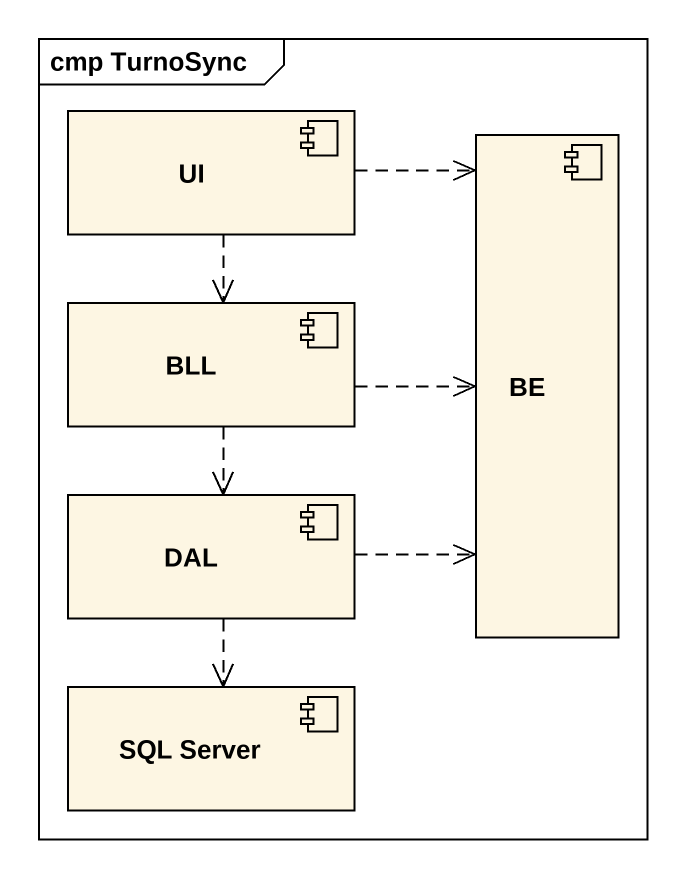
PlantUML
@startuml
mainframe cmp TurnoSync
component UI
component BE
component BLL
component DAL
component "SQL Server" as SQL_Server
UI ..> BE
UI ..> BLL
BLL .right.> BE
BLL ..> DAL
DAL .right.> BE
DAL ..> SQL_Server
@enduml
